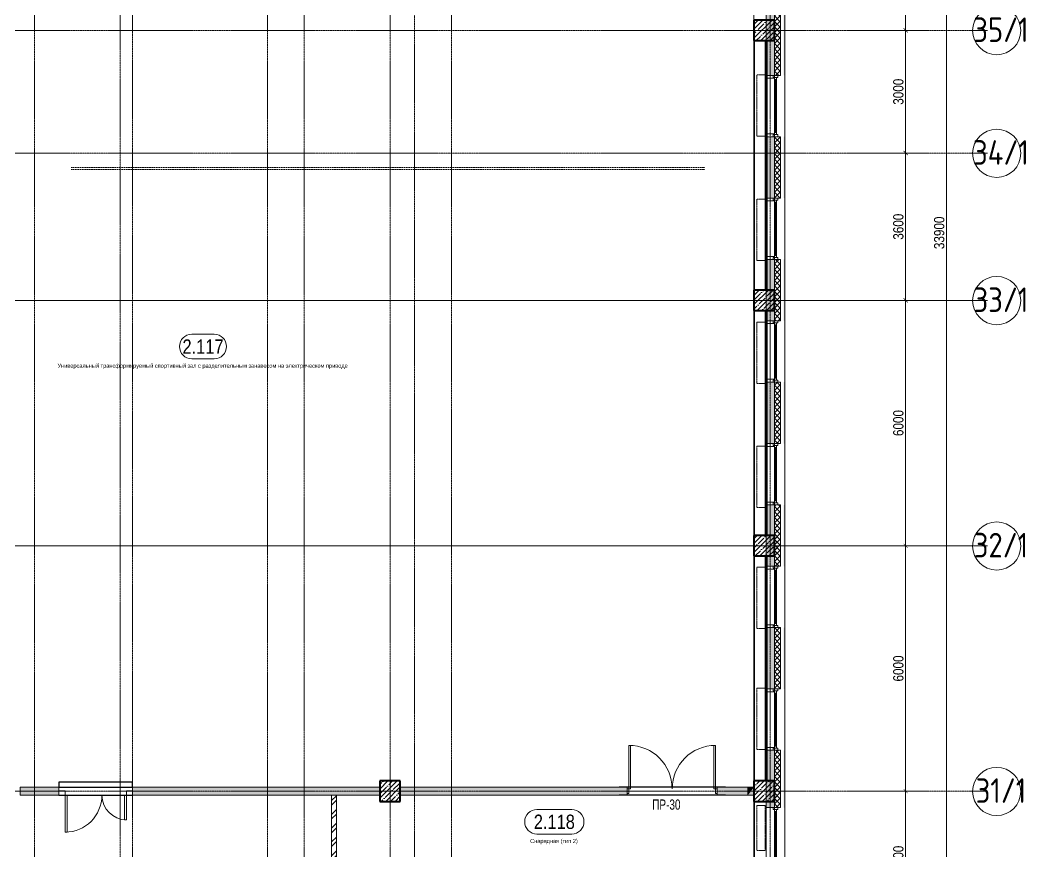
# Model space of a CAD drawing. Header units: millimetres. Extents: x -231292 to 573618, y -153144 to 564035.
# Drawn here: x 105133 to 129734, y 115847 to 136180 of the extents above; entities that cross this region are included whole.
import ezdxf
from ezdxf.enums import TextEntityAlignment as Align

# ---------------------------------------------------------------- set-up
doc = ezdxf.new("R2010")
doc.units = ezdxf.units.MM
for name, pattern in [('CENTER2', [28.575, 19.05, -3.175, 3.175, -3.175]), ('DASHED', [19.05, 12.7, -6.35]), ('HIDDEN', [9.525, 6.35, -3.175]), ('HIDDEN2', [4.7625, 3.175, -1.5875])]:
    doc.linetypes.add(name, pattern=pattern)
doc.layers.get('0').update_dxf_attribs({"color": 250})
doc.layers.get('Defpoints').update_dxf_attribs({"color": 250})
for name, color, linetype, lineweight in [('11.4_11.5) Восст штроб. шпакл баз. 2 сл крс', 212, 'Continuous', 90), ('A-Wall_Материал_Газоблок_Контур', 250, 'Continuous', 0), ('АР_Area', 250, 'Continuous', 5), ('АР_Двери', 250, 'Continuous', 9), ('АР_Двери_витраж', 250, 'Continuous', 9), ('АР_Колонны', 250, 'Continuous', 35), ('АР_Окна', 250, 'Continuous', 5), ('АР_Отопительные приборы', 250, 'HIDDEN2', 0), ('АР_Стены ЖБ', 250, 'Continuous', 35), ('АР_Стены кирпич', 250, 'Continuous', 20), ('АР_Стены ПЕНОблок', 250, 'Continuous', 20), ('АР_Утеплитель', 250, 'Continuous', 0), ('АР_Штриховка', 250, 'Continuous', 0), ('Зашивка радиаторов тип 2 (файерборд 2 слоя_керамогранит)', 250, 'Continuous', 0), ('Зашивка радиаторов тип 5 (спорт желтый)', 250, 'Continuous', 0), ('КМ_Фахверки', 250, 'Continuous', 80), ('ОВ_Отопление', 250, 'Continuous', 0), ('РД_Оси_100', 250, 'Continuous', 0), ('РД_Оси_размер', 250, 'Continuous', 0), ('РД_проем_инж перемыч_фахверк', 250, 'Continuous', 18), ('ТХ_Оборудование', 250, 'Continuous', 9)]:
    doc.layers.add(name, color=color, linetype=linetype, lineweight=lineweight)
for name, color, linetype, lineweight, plot in [('АР_Делит', 250, 'Continuous', 0, False), ('РД_Проем', 250, 'Continuous', 0, False), ('РД_проем_инж перемыч_подсчет', 250, 'Continuous', 30, False)]:
    doc.layers.add(name, color=color, linetype=linetype, lineweight=lineweight, plot=plot)
doc.layers.add('РД_Витраж_вн', color=250, linetype='Continuous')
doc.layers.add('РД_Перемычка инж проемов', color=250, linetype='Continuous')
doc.styles.add('Arial0', font='arial.ttf')
doc.styles.add('style1', font='ARIALN.TTF')
doc.styles.add('ккк', font='isocpeur.ttf', dxfattribs={"width": 0.85, "oblique": 15})
doc.dimstyles.new('Dim100_ареал', dxfattribs={"dimscale": 100, "dimtxt": 2.5, "dimasz": 1, "dimexe": 1, "dimexo": 1, "dimgap": 0.5, "dimtad": 1, "dimzin": 12, "dimdsep": 46, "dimtxsty": 'style1', "dimblk": 'ARCHTICK', "dimcen": 1, "dimdle": 1, "dimclrd": 256, "dimclre": 256, "dimaunit": 1, "dimadec": 0, "dimazin": 3, "dimtfac": 1, "dimtmove": 1, "dimatfit": 3, "dimldrblk": 'OPEN30', "dimfxl": 2, "dimfxlon": 1, "dimtolj": 1, "dimtzin": 0, "dimlwd": 9, "dimlwe": 9, "dimarcsym": 0})
pattern_1 = [(95, (8883.4, 13229.69), (140.09465, 117.55338), [19.05, -209.55]), (40, (8883.4, 13229.69), (-160.01845, 110.17673), [15.24, -167.64058]), (145.45144, (8895.08, 13239.48), (-19.9238, 227.7301), [16.19, -178.09024]), (91.1842, (8847.48, 13265.6), (221.41024, 161.9534), [28.575, -314.325]), (141.63556, (8865.93, 13279.1), (-7.0866, 342.82676), [24.285, -267.1356]), (36.18415, (8847.48, 13265.6), (-7.0866, 342.82676), [22.85997, -251.45973]), (66, (8874.42, 13274.59), (179.51998, 34.89515), [19.05, -209.55]), (11, (8874.42, 13274.59), (-86.53993, 173.9412), [15.24, -167.64]), (116.45145, (8889.38, 13277.5), (92.98005, 208.83634), [16.19, -178.08994]), (82.5, (8883.4, 13229.686), (-57.60547, 61.973414), [0, -165.608, 0, -170.18, 0, -168.275]), (52.5, (8883.4, 13229.69), (-23.589727, 118.087), [0, -97.028, 0, -161.798, 0, -64.135]), (12.5, (8843.35, 13189.634), (99.927863, 91.826196), [0, -63.5, 0, -198.12, 0, -262.89]), (2.5, (8825.39, 13171.67), (86.7639, 122.72239), [0, -82.55, 0, -131.572, 0, -186.69])]
pattern_2 = [(45, (8883.4, 13229.69), (-112.2532, 112.2532), []), (45, (8995.66, 13229.69), (-112.2532, 112.2532), [198.4375, -39.6875, 0, -39.6875])]

# ---------------------------------------------------------------- blocks, each defined once
blk = doc.blocks.new('A-iden')
at = {"linetype": 'Continuous', "lineweight": 5}
blk.add_circle((-0.73, -4.06), 5.89, dxfattribs=at)
at = {"color": 0, "linetype": 'Continuous', "lineweight": 20, "style": 'ккк', "width": 0.85}
blk.add_attdef('ID', text='', height=6, dxfattribs=at).set_placement((0.31, -3.85), align=Align.MIDDLE_CENTER)
blk = doc.blocks.new('_ArchTick')
at = {"color": 0, "linetype": 'ByBlock', "const_width": 0.15}
blk.add_lwpolyline([(-0.5, -0.5), (0.5, 0.5)], dxfattribs=at)
blk = doc.blocks.new('*D1455')
at = {"layer": 'Defpoints', "color": 0, "transparency": 16777216}
for p in [(116910, 104100), (117910, 104100), (116910, 100800)]:
    blk.add_point(p, dxfattribs=at)
at = {"layer": 'РД_Оси_размер', "lineweight": 9, "transparency": 16777216}
for p, q in [((117710, 104100), (118010, 104100)), ((117910, 100700), (117910, 104200)), ((117710, 100800), (118010, 100800))]:
    blk.add_line(p, q, dxfattribs=at)
at = {"layer": 'РД_Оси_размер', "lineweight": 9, "transparency": 16777216, "xscale": 100, "yscale": 100, "zscale": 100}
for p, rotation in [((117910, 104100), 90), ((117910, 100800), 270)]:
    blk.add_blockref('_ArchTick', p, dxfattribs=dict(at, rotation=rotation))
at = {"layer": 'РД_Оси_размер', "color": 0, "transparency": 16777216, "insert": (117732, 102450), "char_height": 250, "attachment_point": 5, "rotation": 90, "style": 'style1'}
blk.add_mtext('\\A1;3300', dxfattribs=at)
blk = doc.blocks.new('_Open30')
at = {"color": 0, "linetype": 'ByBlock', "lineweight": -2}
for p, q in [((-1, 0.27), (0, 0)), ((0, 0), (-1, -0.27)), ((0, 0), (-1, 0))]:
    blk.add_line(p, q, dxfattribs=at)
blk = doc.blocks.new('*D1456')
at = {"layer": 'Defpoints', "color": 0, "transparency": 16777216}
for p in [(116910, 110100), (117910, 110100), (116910, 104100)]:
    blk.add_point(p, dxfattribs=at)
at = {"layer": 'РД_Оси_размер', "lineweight": 9, "transparency": 16777216}
for p, q in [((117710, 110100), (118010, 110100)), ((117910, 104000), (117910, 110200)), ((117710, 104100), (118010, 104100))]:
    blk.add_line(p, q, dxfattribs=at)
at = {"layer": 'РД_Оси_размер', "lineweight": 9, "transparency": 16777216, "xscale": 100, "yscale": 100, "zscale": 100}
for p, rotation in [((117910, 110100), 90), ((117910, 104100), 270)]:
    blk.add_blockref('_ArchTick', p, dxfattribs=dict(at, rotation=rotation))
at = {"layer": 'РД_Оси_размер', "color": 0, "transparency": 16777216, "insert": (117732, 107100), "char_height": 250, "attachment_point": 5, "rotation": 90, "style": 'style1'}
blk.add_mtext('\\A1;6000', dxfattribs=at)
blk = doc.blocks.new('*D1457')
at = {"layer": 'Defpoints', "color": 0, "transparency": 16777216}
for p in [(116910, 116100), (117910, 116100), (116910, 110100)]:
    blk.add_point(p, dxfattribs=at)
at = {"layer": 'РД_Оси_размер', "lineweight": 9, "transparency": 16777216}
for p, q in [((117910, 110000), (117910, 116200)), ((117710, 116100), (118010, 116100)), ((117710, 110100), (118010, 110100))]:
    blk.add_line(p, q, dxfattribs=at)
at = {"layer": 'РД_Оси_размер', "lineweight": 9, "transparency": 16777216, "xscale": 100, "yscale": 100, "zscale": 100}
for p, rotation in [((117910, 116100), 90), ((117910, 110100), 270)]:
    blk.add_blockref('_ArchTick', p, dxfattribs=dict(at, rotation=rotation))
at = {"layer": 'РД_Оси_размер', "color": 0, "transparency": 16777216, "insert": (117732, 113100), "char_height": 250, "attachment_point": 5, "rotation": 90, "style": 'style1'}
blk.add_mtext('\\A1;6000', dxfattribs=at)
blk = doc.blocks.new('*D1458')
at = {"layer": 'Defpoints', "color": 0, "transparency": 16777216}
for p in [(116910, 119700), (117910, 119700), (116910, 116100)]:
    blk.add_point(p, dxfattribs=at)
at = {"layer": 'РД_Оси_размер', "lineweight": 9, "transparency": 16777216}
for p, q in [((117710, 119700), (118010, 119700)), ((117910, 116000), (117910, 119800)), ((117710, 116100), (118010, 116100))]:
    blk.add_line(p, q, dxfattribs=at)
at = {"layer": 'РД_Оси_размер', "lineweight": 9, "transparency": 16777216, "xscale": 100, "yscale": 100, "zscale": 100}
for p, rotation in [((117910, 119700), 90), ((117910, 116100), 270)]:
    blk.add_blockref('_ArchTick', p, dxfattribs=dict(at, rotation=rotation))
at = {"layer": 'РД_Оси_размер', "color": 0, "transparency": 16777216, "insert": (117732, 117900), "char_height": 250, "attachment_point": 5, "rotation": 90, "style": 'style1'}
blk.add_mtext('\\A1;3600', dxfattribs=at)
blk = doc.blocks.new('*D1459')
at = {"layer": 'Defpoints', "color": 0, "transparency": 16777216}
for p in [(116910, 122700), (117910, 122700), (116910, 119700)]:
    blk.add_point(p, dxfattribs=at)
at = {"layer": 'РД_Оси_размер', "lineweight": 9, "transparency": 16777216}
for p, q in [((117910, 119600), (117910, 122800)), ((117710, 122700), (118010, 122700)), ((117710, 119700), (118010, 119700))]:
    blk.add_line(p, q, dxfattribs=at)
at = {"layer": 'РД_Оси_размер', "lineweight": 9, "transparency": 16777216, "xscale": 100, "yscale": 100, "zscale": 100}
for p, rotation in [((117910, 122700), 90), ((117910, 119700), 270)]:
    blk.add_blockref('_ArchTick', p, dxfattribs=dict(at, rotation=rotation))
at = {"layer": 'РД_Оси_размер', "color": 0, "transparency": 16777216, "insert": (117732, 121200), "char_height": 250, "attachment_point": 5, "rotation": 90, "style": 'style1'}
blk.add_mtext('\\A1;3000', dxfattribs=at)
blk = doc.blocks.new('*D1460')
at = {"layer": 'Defpoints', "color": 0, "transparency": 16777216}
for p in [(116910, 125700), (117910, 125700), (116910, 122700)]:
    blk.add_point(p, dxfattribs=at)
at = {"layer": 'РД_Оси_размер', "lineweight": 9, "transparency": 16777216}
for p, q in [((117910, 122600), (117910, 125800)), ((117710, 125700), (118010, 125700)), ((117710, 122700), (118010, 122700))]:
    blk.add_line(p, q, dxfattribs=at)
at = {"layer": 'РД_Оси_размер', "lineweight": 9, "transparency": 16777216, "xscale": 100, "yscale": 100, "zscale": 100}
for p, rotation in [((117910, 125700), 90), ((117910, 122700), 270)]:
    blk.add_blockref('_ArchTick', p, dxfattribs=dict(at, rotation=rotation))
at = {"layer": 'РД_Оси_размер', "color": 0, "transparency": 16777216, "insert": (117732, 124200), "char_height": 250, "attachment_point": 5, "rotation": 90, "style": 'style1'}
blk.add_mtext('\\A1;3000', dxfattribs=at)
blk = doc.blocks.new('*D1463')
at = {"layer": 'Defpoints', "color": 0, "transparency": 16777216}
for p in [(116910, 134700), (118910, 134700), (116910, 100800)]:
    blk.add_point(p, dxfattribs=at)
at = {"layer": 'РД_Оси_размер', "lineweight": 9, "transparency": 16777216}
for p, q in [((118710, 134700), (119010, 134700)), ((118910, 100700), (118910, 134800)), ((118710, 100800), (119010, 100800))]:
    blk.add_line(p, q, dxfattribs=at)
at = {"layer": 'РД_Оси_размер', "lineweight": 9, "transparency": 16777216, "xscale": 100, "yscale": 100, "zscale": 100}
for p, rotation in [((118910, 134700), 90), ((118910, 100800), 270)]:
    blk.add_blockref('_ArchTick', p, dxfattribs=dict(at, rotation=rotation))
at = {"layer": 'РД_Оси_размер', "color": 0, "transparency": 16777216, "insert": (118732, 117750), "char_height": 250, "attachment_point": 5, "rotation": 90, "style": 'style1'}
blk.add_mtext('\\A1;33900', dxfattribs=at)
blk = doc.blocks.new('otv_в_стене')
at = {"linetype": 'Continuous'}
blk.add_lwpolyline([(0, -1), (0, 0), (1, 0), (1, -1)], close=True, dxfattribs=at)
blk.add_solid([(0, -1), (0, 0), (0.5, -0.5), (1, 0)], dxfattribs=at)
blk = doc.blocks.new('MOK-МаркаПом_овал_ареал')
for p, q in [((-2.75, 3), (2.75, 3)), ((-2.75, -3), (2.75, -3))]:
    blk.add_line(p, q)
for centre, radius, start, end in [((-2.75, 0), 3, 90, 270), ((2.75, 0), 3, 270, 90), ((-3.75, 0), 3.5, 0, 0.001)]:
    blk.add_arc(centre, radius, start, end)
at = {"color": 0, "style": 'style1'}
blk.add_attdef('АР-ПОМЕЩЕНИЕ:НОМЕР', text='', height=3.5, dxfattribs=at).set_placement((0, 0), align=Align.MIDDLE)
at = {"layer": 'Defpoints', "color": 2, "style": 'style1'}
blk.add_attdef('АР-ПОМЕЩЕНИЕ:НАИМЕНОВАНИЕ', text='', height=1, dxfattribs=at).set_placement((-0.09, -4.81), align=Align.MIDDLE)
blk = doc.blocks.new('MOK-МаркаПом_овал_ареал_5ц')
for p, q in [((-4.25, 3), (4.25, 3)), ((-4.25, -3), (4.25, -3))]:
    blk.add_line(p, q)
for centre, radius, start, end in [((-4.25, 0), 3, 90, 270), ((4.25, 0), 3, 270, 90), ((-3.75, 0), 3.5, 0, 0.001)]:
    blk.add_arc(centre, radius, start, end)
at = {"color": 0, "style": 'style1'}
blk.add_attdef('АР-ПОМЕЩЕНИЕ:НОМЕР', text='', height=3.5, dxfattribs=at).set_placement((0, 0), align=Align.MIDDLE)
at = {"layer": 'Defpoints', "color": 2, "style": 'style1'}
blk.add_attdef('АР-ПОМЕЩЕНИЕ:НАИМЕНОВАНИЕ', text='', height=1, dxfattribs=at).set_placement((-0.09, -4.81), align=Align.MIDDLE)
blk = doc.blocks.new('MOK-МаркаПеремычки')
at = {"color": 0, "style": 'ккк', "oblique": 15, "width": 0.85}
blk.add_attdef('АР-ПРОЕМ:ПЕРЕМЫЧКА', text='', height=2.5, dxfattribs=at).set_placement((0, 0), align=Align.MIDDLE)
blk = doc.blocks.new('СОШ_2200_АР_ОСИ_М100_28.05.24')
at = {"layer": 'АР_Делит', "color": 5, "linetype": 'DASHED'}
blk.add_lwpolyline([(-355, 13145), (-355, 100855), (37145, 100855), (37145, 129155), (72745, 129155), (72745, 135155), (114955, 135155), (114955, -355)], dxfattribs=at)
at = {"layer": 'РД_Оси_100', "linetype": 'CENTER2'}
for p, q in [((102300, -6155), (102300, 139938.679)), ((114600, -6155), (114600, 139938.679)), ((-5954.958, 122700), (119910, 122700)), ((-5954.958, 119700), (119910, 119700)), ((-5954.958, 116100), (119910, 116100)), ((35037.55, 116100), (119910, 116100)), ((-5954.958, 110100), (119910, 110100)), ((35037.55, 110100), (119910, 110100)), ((-5954.958, 104100), (119910, 104100))]:
    blk.add_line(p, q, dxfattribs=at)
for points in [[(96600, -6155), (96600, 139938.679)], [(98700, -6194.98), (98700, 139538.679), (98550, 139938.679)], [(99000, -6195.83), (99000, 139538.679), (99150, 139938.679)], [(103200, -6155), (103200, 139938.679)], [(105300, -6155), (105300, 139938.679)], [(105900, 139938.679), (105900, -6155)], [(106800, -6155), (106800, 139938.679)]]:
    blk.add_lwpolyline(points, dxfattribs=at)
at = {"layer": 'РД_Оси_100', "color": 0, "xscale": 100, "yscale": 100, "zscale": 100}
for p, values in [((120210, 123100), {'ID': '35/1'}), ((120210, 120100), {'ID': '34/1'}), ((120210, 116500), {'ID': '33/1'}), ((120210, 110500), {'ID': '32/1'}), ((120210, 104500), {'ID': '31/1'})]:
    blk.add_blockref('A-iden', p, dxfattribs=at).add_auto_attribs(values)
at = {"layer": 'РД_Оси_размер'}
for base, p1, p2, picture, middle in [((118910, 134700), (116910, 100800), (116910, 134700), '*D1463', (118732.357, 117750)), ((117910, 125700), (116910, 122700), (116910, 125700), '*D1460', (117732.357, 124200)), ((117910, 122700), (116910, 119700), (116910, 122700), '*D1459', (117732.357, 121200)), ((117910, 119700), (116910, 116100), (116910, 119700), '*D1458', (117732.357, 117900)), ((117910, 116100), (116910, 110100), (116910, 116100), '*D1457', (117732.357, 113100)), ((117910, 110100), (116910, 104100), (116910, 110100), '*D1456', (117732.357, 107100)), ((117910, 104100), (116910, 100800), (116910, 104100), '*D1455', (117732.357, 102450))]:
    dim = blk.add_linear_dim(base=base, p1=p1, p2=p2, angle=90, dimstyle='Dim100_ареал', dxfattribs=at)
    dim.commit()
    dim.dimension.update_dxf_attribs({"geometry": picture, "text_midpoint": middle})

msp = doc.modelspace()

# ---------------------------------------------------------------- hatches: boundary and pattern name
at = {"layer": 'АР_Штриховка', "linetype": 'Continuous', "lineweight": 0}
h = msp.add_hatch(dxfattribs=at)
h.set_pattern_fill('AR-CONC', color=256, angle=-360, style=0)
h.set_pattern_definition([(50, (8883.4, 13229.69), (182.18467, -15.93909), [19.05, -209.55]), (355, (8883.4, 13229.69), (-35.24342, 191.05685), [15.24, -167.64058]), (100.45144, (8898.58, 13228.36), (146.94125, 175.11775), [16.19, -178.09024]), (46.1842, (8883.4, 13280.49), (271.07904, -42.04233), [28.575, -314.325]), (96.63556, (8906, 13276.98), (237.40413, 247.42612), [24.28502, -267.1356]), (351.18415, (8883.4, 13280.5), (237.40413, 247.42612), [22.85997, -251.45973]), (21, (8908.8, 13267.79), (151.61439, -102.2652), [19.05, -209.55]), (326, (8908.8, 13267.79), (61.80203, 184.18797), [15.24, -167.64]), (71.45144, (8921.44, 13259.26), (213.41642, 81.92277), [16.19, -178.08994]), (37.5, (8883.4, 13229.686), (3.088603, 84.55504), [0, -165.608, 0, -170.18, 0, -168.275]), (7.5, (8883.4, 13229.69), (66.819663, 100.180575), [0, -97.028, 0, -161.798, 0, -64.135]), (327.5, (8826.76, 13229.686), (135.590595, -5.728744), [0, -63.5, 0, -198.12, 0, -262.89]), (317.5, (8801.36, 13229.69), (148.12918, 25.42649), [0, -82.55, 0, -131.572, 0, -186.69])])
h.paths.add_polyline_path([(123583.403, 147629.686), (123383.403, 147629.686), (123383.403, 146829.686), (123583.403, 146829.686)], flags=0)
h.paths.add_polyline_path([(123583.403, 145329.686), (123383.403, 145329.686), (123383.403, 143829.686), (123583.403, 143829.686)], flags=0)
h.paths.add_polyline_path([(123583.403, 142329.686), (123383.403, 142329.686), (123383.403, 140829.686), (123583.403, 140829.686)], flags=0)
h.paths.add_polyline_path([(123583.403, 139329.686), (123383.403, 139329.686), (123383.403, 137829.686), (123583.403, 137829.686)], flags=0)
h.paths.add_polyline_path([(123583.403, 136329.686), (123383.403, 136329.686), (123383.403, 134829.686), (123583.403, 134829.686)], flags=0)
h.paths.add_polyline_path([(123583.403, 133329.686), (123383.403, 133329.686), (123383.403, 131829.686), (123583.403, 131829.686)], flags=0)
h.paths.add_polyline_path([(123583.403, 130329.686), (123383.403, 130329.686), (123383.403, 128829.686), (123583.403, 128829.686)], flags=0)
h.paths.add_polyline_path([(123583.403, 127329.686), (123383.403, 127329.686), (123383.403, 125829.686), (123583.403, 125829.686)], flags=0)
h.paths.add_polyline_path([(123583.403, 124329.686), (123383.403, 124329.686), (123383.403, 122829.686), (123583.403, 122829.686)], flags=0)
h.paths.add_polyline_path([(123583.403, 121329.686), (123383.403, 121329.686), (123383.403, 119829.686), (123583.403, 119829.686)], flags=0)
h.paths.add_polyline_path([(123583.403, 118329.686), (123383.403, 118329.686), (123383.403, 116929.686), (123583.403, 116929.686)], flags=0)
h.paths.add_polyline_path([(123583.403, 114829.686), (123383.403, 114829.686), (123383.403, 114279.686), (123583.403, 114279.686)], flags=0)
h = msp.add_hatch(dxfattribs=at)
h.set_pattern_fill('ANSI37', color=256, scale=30, angle=-360, style=0)
h.set_pattern_definition([(45, (8883.4, 13229.69), (-67.35192, 67.35192), []), (135, (8883.4, 13229.69), (-67.35192, -67.35192), [])])
h.paths.add_polyline_path([(123733.403, 147629.686), (123583.403, 147629.686), (123583.403, 146829.686), (123733.403, 146829.686)], flags=0)
h.paths.add_polyline_path([(123733.403, 145329.686), (123583.403, 145329.686), (123583.403, 143829.686), (123733.403, 143829.686)], flags=0)
h.paths.add_polyline_path([(123733.403, 142329.686), (123583.403, 142329.686), (123583.403, 140829.686), (123733.403, 140829.686)], flags=0)
h.paths.add_polyline_path([(123733.403, 139329.686), (123583.403, 139329.686), (123583.403, 137829.686), (123733.403, 137829.686)], flags=0)
h.paths.add_polyline_path([(123733.403, 136329.686), (123583.403, 136329.686), (123583.403, 134829.686), (123733.403, 134829.686)], flags=0)
h.paths.add_polyline_path([(123733.403, 133329.686), (123583.403, 133329.686), (123583.403, 131829.686), (123733.403, 131829.686)], flags=0)
h.paths.add_polyline_path([(123733.403, 130329.686), (123583.403, 130329.686), (123583.403, 128829.686), (123733.403, 128829.686)], flags=0)
h.paths.add_polyline_path([(123733.403, 127329.686), (123583.403, 127329.686), (123583.403, 125829.686), (123733.403, 125829.686)], flags=0)
h.paths.add_polyline_path([(123733.403, 124329.686), (123583.403, 124329.686), (123583.403, 122829.686), (123733.403, 122829.686)], flags=0)
h.paths.add_polyline_path([(123733.403, 121329.686), (123583.403, 121329.686), (123583.403, 119829.686), (123733.403, 119829.686)], flags=0)
h.paths.add_polyline_path([(123733.403, 118329.686), (123583.403, 118329.686), (123583.403, 116929.686), (123733.403, 116929.686)], flags=0)
h.paths.add_polyline_path([(123733.403, 114829.686), (123583.403, 114829.686), (123583.403, 114279.686), (123733.403, 114279.686)], flags=0)
h = msp.add_hatch(dxfattribs=at)
h.set_pattern_fill('_U', color=256, angle=-360, style=0, pattern_type=0)
h.set_pattern_definition([(360, (8883.4027, 13229.6861), (-2e-16, 1), [])])
h.paths.add_polyline_path([(123838.403, 147629.686), (123813.403, 147629.686), (123813.403, 146829.686), (123838.403, 146829.686)], flags=0)
h.paths.add_polyline_path([(123838.403, 145329.686), (123813.403, 145329.686), (123813.403, 143829.686), (123838.403, 143829.686)], flags=0)
h.paths.add_polyline_path([(123838.403, 142329.686), (123813.403, 142329.686), (123813.403, 140829.686), (123838.403, 140829.686)], flags=0)
h.paths.add_polyline_path([(123838.403, 139329.686), (123813.403, 139329.686), (123813.403, 137829.686), (123838.403, 137829.686)], flags=0)
h.paths.add_polyline_path([(123838.403, 136329.686), (123813.403, 136329.686), (123813.403, 134829.686), (123838.403, 134829.686)], flags=0)
h.paths.add_polyline_path([(123838.403, 133329.686), (123813.403, 133329.686), (123813.403, 131829.686), (123838.403, 131829.686)], flags=0)
h.paths.add_polyline_path([(123838.403, 130329.686), (123813.403, 130329.686), (123813.403, 128829.686), (123838.403, 128829.686)], flags=0)
h.paths.add_polyline_path([(123838.403, 127329.686), (123813.403, 127329.686), (123813.403, 125829.686), (123838.403, 125829.686)], flags=0)
h.paths.add_polyline_path([(123838.403, 124329.686), (123813.403, 124329.686), (123813.403, 122829.686), (123838.403, 122829.686)], flags=0)
h.paths.add_polyline_path([(123838.403, 121329.686), (123813.403, 121329.686), (123813.403, 119829.686), (123838.403, 119829.686)], flags=0)
h.paths.add_polyline_path([(123838.403, 118329.686), (123813.403, 118329.686), (123813.403, 116929.686), (123838.403, 116929.686)], flags=0)
h.paths.add_polyline_path([(123838.403, 114829.686), (123813.403, 114829.686), (123813.403, 114279.686), (123838.403, 114279.686)], flags=0)
at = {"layer": 'АР_Штриховка', "linetype": 'Continuous', "lineweight": 5}
h = msp.add_hatch(dxfattribs=at)
h.set_pattern_fill('ANSI35', color=256, scale=25, style=0)
h.set_pattern_definition(pattern_2)
h.paths.add_polyline_path([(123083.403, 135679.686), (123583.403, 135679.686), (123583.403, 136179.686), (123083.403, 136179.686)], flags=0)
h = msp.add_hatch(dxfattribs=at)
h.set_pattern_fill('ANSI35', color=256, scale=25, style=0)
h.set_pattern_definition(pattern_2)
h.paths.add_polyline_path([(123083.403, 129079.686), (123583.403, 129079.686), (123583.403, 129579.686), (123083.403, 129579.686)], flags=0)
h = msp.add_hatch(dxfattribs=at)
h.set_pattern_fill('ANSI35', color=256, scale=25, style=0)
h.set_pattern_definition(pattern_2)
h.paths.add_polyline_path([(123083.403, 123079.686), (123583.403, 123079.686), (123583.403, 123579.686), (123083.403, 123579.686)], flags=0)
at = {"layer": 'АР_Штриховка', "linetype": 'Continuous', "lineweight": 0}
h = msp.add_hatch(dxfattribs=at)
h.set_pattern_fill('AR-CONC', color=256, angle=45, style=0)
h.set_pattern_definition(pattern_1)
h.paths.add_polyline_path([(113933.399, 117229.686), (113933.399, 117429.686), (107883.403, 117429.686), (107883.403, 117229.686)], flags=0)
h.paths.add_polyline_path([(106083.403, 117229.686), (106083.403, 117429.686), (105133.407, 117429.686), (105133.407, 117229.686)], flags=0)
at = {"layer": 'АР_Штриховка', "linetype": 'Continuous', "lineweight": 5}
h = msp.add_hatch(dxfattribs=at)
h.set_pattern_fill('ANSI35', color=256, scale=25, style=0)
h.set_pattern_definition(pattern_2)
h.paths.add_polyline_path([(113933.399, 117079.686), (114433.399, 117079.686), (114433.399, 117579.686), (113933.399, 117579.686)], flags=0)
at = {"layer": 'АР_Штриховка', "linetype": 'Continuous', "lineweight": 0}
h = msp.add_hatch(dxfattribs=at)
h.set_pattern_fill('AR-CONC', color=256, angle=45, style=0)
h.set_pattern_definition(pattern_1)
h.paths.add_polyline_path([(123083.403, 117229.686), (123083.403, 117429.686), (122183.403, 117429.686), (122183.403, 117229.686)], flags=0)
h.paths.add_polyline_path([(119983.403, 117229.686), (119983.403, 117429.686), (114433.399, 117429.686), (114433.399, 117229.686)], flags=0)
at = {"layer": 'АР_Штриховка', "linetype": 'Continuous', "lineweight": 5}
h = msp.add_hatch(dxfattribs=at)
h.set_pattern_fill('ANSI35', color=256, scale=25, style=0)
h.set_pattern_definition(pattern_2)
h.paths.add_polyline_path([(123083.403, 117079.686), (123583.403, 117079.686), (123583.403, 117579.686), (123083.403, 117579.686)], flags=0)
at = {"layer": 'АР_Штриховка', "linetype": 'Continuous', "lineweight": 0}
h = msp.add_hatch(dxfattribs=at)
h.set_pattern_fill('ANSI32', color=256, scale=25, angle=-360, style=0)
h.set_pattern_definition([(45, (8883.4, 13229.69), (-168.3798, 168.3798), []), (45, (8995.66, 13229.69), (-168.3798, 168.3798), [])])
h.paths.add_polyline_path([(112873.403, 117229.603), (112753.403, 117229.603), (112753.403, 114129.686), (112873.403, 114129.686)], flags=0)

# ---------------------------------------------------------------- linework, layer by layer
msp.add_lwpolyline([(106083.403, 117429.686), (107883.403, 117429.686), (107883.403, 117551.092), (106083.403, 117551.092)], close=True)
at = {"layer": '11.4_11.5) Восст штроб. шпакл баз. 2 сл крс'}
for points in [[(123383.403, 129579.686), (123383.403, 135679.686)], [(123383.403, 123579.685), (123383.403, 129079.685)], [(123383.403, 117579.686), (123383.403, 123079.686)]]:
    msp.add_lwpolyline(points, dxfattribs=at)
at = {"layer": 'A-Wall_Материал_Газоблок_Контур', "linetype": 'Continuous', "lineweight": 0}
for p, q in [((123383.403, 134829.686), (123383.403, 133329.686)), ((123838.403, 133329.686), (123838.403, 134829.686)), ((123383.403, 131829.686), (123383.403, 130329.686)), ((123838.403, 130329.686), (123838.403, 131829.686)), ((123383.403, 128829.686), (123383.403, 127329.686)), ((123838.403, 127329.686), (123838.403, 128829.686)), ((123383.403, 125829.686), (123383.403, 124329.686)), ((123838.403, 124329.686), (123838.403, 125829.686)), ((123383.403, 122829.686), (123383.403, 121329.686)), ((123838.403, 121329.686), (123838.403, 122829.686)), ((123383.403, 119829.686), (123383.403, 118329.686)), ((123838.403, 118329.686), (123838.403, 119829.686)), ((123383.403, 116929.686), (123383.403, 114829.686)), ((123838.403, 114829.686), (123838.403, 116929.686))]:
    msp.add_line(p, q, dxfattribs=at)
at = {"layer": 'АР_Двери', "linetype": 'Continuous', "lineweight": 9}
for points in [[(120023.403, 117389.686), (120063.403, 117389.686), (120063.403, 118449.686), (120023.403, 118449.686)], [(122143.403, 117389.686), (122103.403, 117389.686), (122103.403, 118449.686), (122143.403, 118449.686)], [(120023.403, 117269.686), (119983.403, 117269.686), (119983.403, 117389.686), (120023.403, 117389.686)], [(122143.403, 117269.686), (122183.403, 117269.686), (122183.403, 117389.686), (122143.403, 117389.686)]]:
    msp.add_lwpolyline(points, close=True, dxfattribs=at)
msp.add_arc((120023.403, 117389.686), 1060, 0, 90, dxfattribs=at)
at = {"layer": 'АР_Двери', "linetype": 'Continuous', "lineweight": 9, "extrusion": (0, 0, -1)}
msp.add_arc((-122143.403, 117389.686), 1060, 0, 90, dxfattribs=at)
at = {"layer": 'АР_Двери_витраж', "linetype": 'Continuous', "lineweight": 9}
for points in [[(106233.403, 117339.686), (106083.403, 117339.686), (106083.403, 117229.686), (106233.403, 117229.686)], [(106233.403, 117229.686), (106283.403, 117229.686), (106283.403, 116329.686), (106233.403, 116329.686)], [(107733.403, 116629.686), (107683.403, 116629.686), (107683.403, 117229.686), (107733.403, 117229.686)], [(107733.403, 117339.686), (107883.403, 117339.686), (107883.403, 117229.686), (107733.403, 117229.686)]]:
    msp.add_lwpolyline(points, close=True, dxfattribs=at)
at = {"layer": 'АР_Двери_витраж', "linetype": 'Continuous', "lineweight": 9, "extrusion": (0, 0, -1)}
msp.add_arc((-106233.403, 117229.686), 900, 180, 270, dxfattribs=at)
at = {"layer": 'АР_Двери_витраж', "linetype": 'Continuous', "lineweight": 9}
msp.add_arc((107733.403, 117229.686), 600, 180, 270, dxfattribs=at)
at = {"layer": 'АР_Колонны', "linetype": 'HIDDEN2', "lineweight": 25}
for p, q in [((123083.403, 136179.686), (123583.403, 136179.686)), ((123083.403, 135679.686), (123083.403, 136179.686)), ((123583.403, 136179.686), (123583.403, 135679.686)), ((123583.403, 135679.686), (123083.403, 135679.686)), ((123083.403, 129579.686), (123583.403, 129579.686)), ((123083.403, 129079.686), (123083.403, 129579.686)), ((123583.403, 129579.686), (123583.403, 129079.686)), ((123583.403, 129079.686), (123083.403, 129079.686)), ((123083.403, 123579.686), (123583.403, 123579.686)), ((123083.403, 123079.686), (123083.403, 123579.686)), ((123583.403, 123579.686), (123583.403, 123079.686)), ((123583.403, 123079.686), (123083.403, 123079.686)), ((113933.399, 117579.686), (114433.399, 117579.686)), ((113933.399, 117079.686), (113933.399, 117579.686)), ((114433.399, 117579.686), (114433.399, 117079.686)), ((123083.403, 117579.686), (123583.403, 117579.686)), ((123083.403, 117079.686), (123083.403, 117579.686)), ((123583.403, 117579.686), (123583.403, 117079.686)), ((114433.399, 117079.686), (113933.399, 117079.686)), ((123583.403, 117079.686), (123083.403, 117079.686))]:
    msp.add_line(p, q, dxfattribs=at)
at = {"layer": 'АР_Колонны', "linetype": 'Continuous', "lineweight": 35}
for p, q in [((123083.403, 136179.686), (123583.403, 136179.686)), ((123083.403, 135679.686), (123083.403, 136179.686)), ((123583.403, 135679.686), (123583.403, 136179.686)), ((123083.403, 135679.686), (123583.403, 135679.686)), ((123083.403, 129579.686), (123583.403, 129579.686)), ((123083.403, 129079.686), (123083.403, 129579.686)), ((123583.403, 129079.686), (123583.403, 129579.686)), ((123083.403, 129079.686), (123583.403, 129079.686)), ((123083.403, 123579.686), (123583.403, 123579.686)), ((123083.403, 123079.686), (123083.403, 123579.686)), ((123583.403, 123079.686), (123583.403, 123579.686)), ((123083.403, 123079.686), (123583.403, 123079.686)), ((113933.399, 117579.686), (114433.399, 117579.686)), ((113933.399, 117079.686), (113933.399, 117579.686)), ((114433.399, 117079.686), (114433.399, 117579.686)), ((123083.403, 117579.686), (123583.403, 117579.686)), ((123083.403, 117079.686), (123083.403, 117579.686)), ((123583.403, 117079.686), (123583.403, 117579.686)), ((113933.399, 117079.686), (114433.399, 117079.686)), ((123083.403, 117079.686), (123583.403, 117079.686))]:
    msp.add_line(p, q, dxfattribs=at)
at = {"layer": 'АР_Окна', "linetype": 'Continuous', "lineweight": 5}
for p, q in [((123383.403, 134829.686), (123383.403, 133329.686)), ((123838.403, 134829.686), (123838.403, 133329.686)), ((123585.903, 134729.686), (123635.903, 134729.686)), ((123610.903, 134729.686), (123610.903, 133429.686)), ((123585.903, 133429.686), (123635.903, 133429.686)), ((123383.403, 131829.686), (123383.403, 130329.686)), ((123585.903, 131729.686), (123635.903, 131729.686)), ((123610.903, 131729.686), (123610.903, 130429.686)), ((123838.403, 131829.686), (123838.403, 130329.686)), ((123585.903, 130429.686), (123635.903, 130429.686)), ((123383.403, 128829.686), (123383.403, 127329.686)), ((123585.903, 128729.686), (123635.903, 128729.686)), ((123610.903, 128729.686), (123610.903, 127429.686)), ((123838.403, 128829.686), (123838.403, 127329.686)), ((123585.903, 127429.686), (123635.903, 127429.686)), ((123383.403, 125829.686), (123383.403, 124329.686)), ((123585.903, 125729.686), (123635.903, 125729.686)), ((123610.903, 125729.686), (123610.903, 124429.686)), ((123838.403, 125829.686), (123838.403, 124329.686)), ((123585.903, 124429.686), (123635.903, 124429.686)), ((123383.403, 122829.686), (123383.403, 121329.686)), ((123838.403, 122829.686), (123838.403, 121329.686)), ((123585.903, 122729.686), (123635.903, 122729.686)), ((123610.903, 122729.686), (123610.903, 121429.686)), ((123585.903, 121429.686), (123635.903, 121429.686)), ((123383.403, 119829.686), (123383.403, 118329.686)), ((123838.403, 119829.686), (123838.403, 118329.686)), ((123585.903, 119729.686), (123635.903, 119729.686)), ((123610.903, 119729.686), (123610.903, 118429.686)), ((123585.903, 118429.686), (123635.903, 118429.686)), ((123383.403, 116929.686), (123383.403, 114829.686)), ((123838.403, 116929.686), (123838.403, 114829.686)), ((123585.903, 116829.686), (123635.903, 116829.686)), ((123610.903, 116829.686), (123610.903, 114929.686))]:
    msp.add_line(p, q, dxfattribs=at)
for points in [[(123670.903, 134779.686), (123670.903, 134829.686), (123550.903, 134829.686), (123550.903, 134779.686)], [(123585.903, 134779.686), (123635.903, 134779.686), (123635.903, 133379.686), (123585.903, 133379.686)], [(123670.903, 133379.686), (123670.903, 133329.686), (123550.903, 133329.686), (123550.903, 133379.686)], [(123670.903, 131779.686), (123670.903, 131829.686), (123550.903, 131829.686), (123550.903, 131779.686)], [(123585.903, 131779.686), (123635.903, 131779.686), (123635.903, 130379.686), (123585.903, 130379.686)], [(123670.903, 130379.686), (123670.903, 130329.686), (123550.903, 130329.686), (123550.903, 130379.686)], [(123670.903, 128779.686), (123670.903, 128829.686), (123550.903, 128829.686), (123550.903, 128779.686)], [(123585.903, 128779.686), (123635.903, 128779.686), (123635.903, 127379.686), (123585.903, 127379.686)], [(123670.903, 127379.686), (123670.903, 127329.686), (123550.903, 127329.686), (123550.903, 127379.686)], [(123670.903, 125779.686), (123670.903, 125829.686), (123550.903, 125829.686), (123550.903, 125779.686)], [(123585.903, 125779.686), (123635.903, 125779.686), (123635.903, 124379.686), (123585.903, 124379.686)], [(123670.903, 124379.686), (123670.903, 124329.686), (123550.903, 124329.686), (123550.903, 124379.686)], [(123670.903, 122779.686), (123670.903, 122829.686), (123550.903, 122829.686), (123550.903, 122779.686)], [(123585.903, 122779.686), (123635.903, 122779.686), (123635.903, 121379.686), (123585.903, 121379.686)], [(123670.903, 121379.686), (123670.903, 121329.686), (123550.903, 121329.686), (123550.903, 121379.686)], [(123670.903, 119779.686), (123670.903, 119829.686), (123550.903, 119829.686), (123550.903, 119779.686)], [(123585.903, 119779.686), (123635.903, 119779.686), (123635.903, 118379.686), (123585.903, 118379.686)], [(123670.903, 118379.686), (123670.903, 118329.686), (123550.903, 118329.686), (123550.903, 118379.686)], [(123670.903, 116879.686), (123670.903, 116929.686), (123550.903, 116929.686), (123550.903, 116879.686)], [(123585.903, 116879.686), (123635.903, 116879.686), (123635.903, 114879.686), (123585.903, 114879.686)]]:
    msp.add_lwpolyline(points, close=True, dxfattribs=at)
at = {"layer": 'АР_Отопительные приборы'}
for points in [[(123353.403, 133343.189), (123153.403, 133343.189), (123153.403, 134843.189), (123353.403, 134843.189)], [(123353.403, 130301.07), (123153.403, 130301.07), (123153.403, 131801.07), (123353.403, 131801.07)], [(123353.403, 128794.424), (123153.403, 128794.424), (123153.403, 127294.424), (123353.403, 127294.424)], [(123353.403, 125765.969), (123153.403, 125765.969), (123153.403, 124265.969), (123353.403, 124265.969)], [(123353.403, 122806.941), (123153.403, 122806.941), (123153.403, 121306.941), (123353.403, 121306.941)], [(123353.403, 119845.277), (123153.403, 119845.277), (123153.403, 118345.277), (123353.403, 118345.277)], [(123353.403, 116978.404), (123153.403, 116978.404), (123153.403, 115878.404), (123353.403, 115878.404)]]:
    msp.add_lwpolyline(points, close=True, dxfattribs=at)
at = {"layer": 'АР_Стены ЖБ', "linetype": 'Continuous', "lineweight": 40}
for p, q in [((123583.403, 136179.686), (123083.403, 136179.686)), ((123083.403, 136179.686), (123083.403, 135679.686)), ((123583.403, 135679.686), (123583.403, 136179.686)), ((123083.403, 135679.686), (123583.403, 135679.686)), ((123583.403, 129579.686), (123083.403, 129579.686)), ((123083.403, 129579.686), (123083.403, 129079.686)), ((123583.403, 129079.686), (123583.403, 129579.686)), ((123083.403, 129079.686), (123583.403, 129079.686)), ((123583.403, 123579.686), (123083.403, 123579.686)), ((123083.403, 123579.686), (123083.403, 123079.686)), ((123583.403, 123079.686), (123583.403, 123579.686)), ((123083.403, 123079.686), (123583.403, 123079.686)), ((114433.399, 117579.686), (113933.399, 117579.686)), ((113933.399, 117579.686), (113933.399, 117079.686)), ((114433.399, 117079.686), (114433.399, 117579.686)), ((123583.403, 117579.686), (123083.403, 117579.686)), ((123083.403, 117579.686), (123083.403, 117079.686)), ((123583.403, 117079.686), (123583.403, 117579.686)), ((113933.399, 117079.686), (114433.399, 117079.686)), ((123083.403, 117079.686), (123583.403, 117079.686))]:
    msp.add_line(p, q, dxfattribs=at)
at = {"layer": 'АР_Стены кирпич', "linetype": 'Continuous', "lineweight": 20}
for p, q in [((112873.403, 117229.603), (112753.403, 117229.603)), ((112753.403, 117229.603), (112753.403, 114129.686)), ((112873.403, 114129.686), (112873.403, 117229.603))]:
    msp.add_line(p, q, dxfattribs=at)
at = {"layer": 'АР_Стены ПЕНОблок', "linetype": 'Continuous', "lineweight": 20}
for p, q in [((123383.403, 136329.686), (123383.403, 134829.686)), ((123583.403, 134829.686), (123583.403, 136329.686)), ((123383.403, 134829.686), (123583.403, 134829.686)), ((123583.403, 133329.686), (123383.403, 133329.686)), ((123383.403, 133329.686), (123383.403, 131829.686)), ((123583.403, 131829.686), (123583.403, 133329.686)), ((123383.403, 131829.686), (123583.403, 131829.686)), ((123583.403, 130329.686), (123383.403, 130329.686)), ((123383.403, 130329.686), (123383.403, 128829.686)), ((123583.403, 128829.686), (123583.403, 130329.686)), ((123383.403, 128829.686), (123583.403, 128829.686)), ((123583.403, 127329.686), (123383.403, 127329.686)), ((123383.403, 127329.686), (123383.403, 125829.686)), ((123583.403, 125829.686), (123583.403, 127329.686)), ((123383.403, 125829.686), (123583.403, 125829.686)), ((123583.403, 124329.686), (123383.403, 124329.686)), ((123383.403, 124329.686), (123383.403, 122829.686)), ((123583.403, 122829.686), (123583.403, 124329.686)), ((123383.403, 122829.686), (123583.403, 122829.686)), ((123583.403, 121329.686), (123383.403, 121329.686)), ((123383.403, 121329.686), (123383.403, 119829.686)), ((123583.403, 119829.686), (123583.403, 121329.686)), ((123383.403, 119829.686), (123583.403, 119829.686)), ((123583.403, 118329.686), (123383.403, 118329.686)), ((123383.403, 118329.686), (123383.403, 116929.686)), ((123583.403, 116929.686), (123583.403, 118329.686)), ((106083.403, 117429.686), (105133.407, 117429.686)), ((105133.407, 117429.686), (105133.407, 117229.686)), ((106083.403, 117229.686), (106083.403, 117429.686)), ((113933.399, 117429.686), (107883.403, 117429.686)), ((107883.403, 117429.686), (107883.403, 117229.686)), ((113933.399, 117229.686), (113933.399, 117429.686)), ((119983.403, 117429.686), (114433.399, 117429.686)), ((114433.399, 117429.686), (114433.399, 117229.686)), ((119983.403, 117229.686), (119983.403, 117429.686)), ((123083.403, 117429.686), (122183.403, 117429.686)), ((122183.403, 117429.686), (122183.403, 117229.686)), ((123083.403, 117229.686), (123083.403, 117429.686)), ((105133.407, 117229.686), (106083.403, 117229.686)), ((107883.403, 117229.686), (113933.399, 117229.686)), ((114433.399, 117229.686), (119983.403, 117229.686)), ((122183.403, 117229.686), (123083.403, 117229.686)), ((123383.403, 116929.686), (123583.403, 116929.686))]:
    msp.add_line(p, q, dxfattribs=at)
at = {"layer": 'АР_Утеплитель', "linetype": 'Continuous', "lineweight": 0}
for p, q in [((123583.403, 136329.686), (123583.403, 134829.686)), ((123733.403, 134829.686), (123733.403, 136329.686)), ((123583.403, 134829.686), (123733.403, 134829.686)), ((123733.403, 133329.686), (123583.403, 133329.686)), ((123583.403, 133329.686), (123583.403, 131829.686)), ((123733.403, 131829.686), (123733.403, 133329.686)), ((123583.403, 131829.686), (123733.403, 131829.686)), ((123733.403, 130329.686), (123583.403, 130329.686)), ((123583.403, 130329.686), (123583.403, 128829.686)), ((123733.403, 128829.686), (123733.403, 130329.686)), ((123583.403, 128829.686), (123733.403, 128829.686)), ((123733.403, 127329.686), (123583.403, 127329.686)), ((123583.403, 127329.686), (123583.403, 125829.686)), ((123733.403, 125829.686), (123733.403, 127329.686)), ((123583.403, 125829.686), (123733.403, 125829.686)), ((123733.403, 124329.686), (123583.403, 124329.686)), ((123583.403, 124329.686), (123583.403, 122829.686)), ((123733.403, 122829.686), (123733.403, 124329.686)), ((123583.403, 122829.686), (123733.403, 122829.686)), ((123733.403, 121329.686), (123583.403, 121329.686)), ((123583.403, 121329.686), (123583.403, 119829.686)), ((123733.403, 119829.686), (123733.403, 121329.686)), ((123583.403, 119829.686), (123733.403, 119829.686)), ((123733.403, 118329.686), (123583.403, 118329.686)), ((123583.403, 118329.686), (123583.403, 116929.686)), ((123733.403, 116929.686), (123733.403, 118329.686)), ((123583.403, 116929.686), (123733.403, 116929.686))]:
    msp.add_line(p, q, dxfattribs=at)
at = {"layer": 'Зашивка радиаторов тип 2 (файерборд 2 слоя_керамогранит)', "linetype": 'Continuous', "lineweight": 0}
for p, q in [((123083.403, 117079.686), (123383.403, 117079.686)), ((123083.403, 117079.686), (123083.403, 114279.686)), ((123095.903, 117079.686), (123095.903, 114279.686)), ((123095.903, 114279.686), (123095.903, 117079.686)), ((123383.403, 114279.686), (123383.403, 117079.686))]:
    msp.add_line(p, q, dxfattribs=at)
at = {"layer": 'Зашивка радиаторов тип 5 (спорт желтый)', "linetype": 'Continuous', "lineweight": 0}
for p, q in [((123083.403, 141679.686), (123083.403, 136179.686)), ((123083.403, 136179.686), (123383.403, 136179.686)), ((123083.403, 135679.686), (123383.403, 135679.686)), ((123083.403, 135679.686), (123083.403, 129579.686)), ((123095.903, 135679.686), (123095.903, 129579.686)), ((123095.903, 129579.686), (123095.903, 135679.686)), ((123383.403, 129579.686), (123383.403, 135679.686)), ((123083.403, 129579.686), (123383.403, 129579.686)), ((123095.903, 129079.687), (123083.403, 129079.687)), ((123083.403, 129079.687), (123083.403, 123579.686)), ((123383.403, 129079.687), (123095.903, 129079.687)), ((123095.903, 129079.687), (123095.903, 123579.686)), ((123095.903, 123579.686), (123095.903, 129079.687)), ((123383.403, 123579.686), (123383.403, 129079.687)), ((123083.403, 123579.686), (123095.903, 123579.686)), ((123095.903, 123579.686), (123383.403, 123579.686)), ((123095.903, 123079.686), (123083.403, 123079.686)), ((123083.403, 123079.686), (123083.403, 117579.686)), ((123383.403, 123079.686), (123095.903, 123079.686)), ((123095.903, 123079.686), (123095.903, 117579.686)), ((123095.903, 117579.686), (123095.903, 123079.686)), ((123383.403, 117579.686), (123383.403, 123079.686)), ((123083.403, 117579.686), (123095.903, 117579.686)), ((123095.903, 117579.686), (123383.403, 117579.686))]:
    msp.add_line(p, q, dxfattribs=at)
at = {"layer": 'КМ_Фахверки', "lineweight": 5}
msp.add_lwpolyline([(79583.403, 81804.686), (103283.403, 81804.103), (103283.403, 13129.686), (123583.403, 13129.686), (123583.371, 148129.686), (81883.406, 148129.686), (81883.406, 142129.686), (46283.403, 142129.686), (46283.403, 113829.686), (8783.403, 113829.686), (8783.403, 26629.686), (36583.403, 26629.686), (36583.403, 39729.686), (29083.403, 39729.686), (29083.403, 81804.686), (54383.403, 81804.686), (54383.403, 13129.686), (92083.403, 13129.686), (92083.403, 26829.686), (74683.402, 26829.694), (74683.401, 81804.686), (79584.99, 81804.686)], dxfattribs=at)
at = {"layer": 'КМ_Фахверки', "lineweight": 20}
for points in [[(123383.403, 134759.686), (123583.372, 134759.686), (123583.372, 133399.686), (123383.403, 133399.686)], [(123383.403, 131759.686), (123583.372, 131759.686), (123583.372, 130399.686), (123383.403, 130399.686)], [(123383.403, 128759.686), (123583.372, 128759.686), (123583.372, 127399.686), (123383.403, 127399.686)], [(123383.403, 125759.686), (123583.372, 125759.686), (123583.372, 124399.686), (123383.403, 124399.686)], [(123383.403, 122759.686), (123583.372, 122759.686), (123583.372, 121399.686), (123383.403, 121399.686)], [(123383.403, 119759.686), (123583.372, 119759.686), (123583.372, 118399.686), (123383.403, 118399.686)]]:
    msp.add_lwpolyline(points, close=True, dxfattribs=at)
at = {"layer": 'РД_Витраж_вн', "linetype": 'Continuous', "lineweight": -3}
for p, q in [((106083.403, 117429.686), (107883.403, 117429.686)), ((106083.403, 117229.686), (107883.403, 117229.686))]:
    msp.add_line(p, q, dxfattribs=at)
at = {"layer": 'РД_Проем', "linetype": 'Continuous', "lineweight": 0}
for p, q in [((106083.403, 117429.686), (107883.403, 117429.686)), ((119983.403, 117429.686), (122183.403, 117429.686)), ((106083.403, 117229.686), (107883.403, 117229.686)), ((119983.403, 117229.686), (122183.403, 117229.686))]:
    msp.add_line(p, q, dxfattribs=at)
at = {"layer": 'РД_проем_инж перемыч_подсчет', "linetype": 'Continuous', "lineweight": 30}
for p, q in [((122383.403, 117429.686), (119783.403, 117429.686)), ((122383.403, 117229.686), (119783.403, 117229.686))]:
    msp.add_line(p, q, dxfattribs=at)
at = {"layer": 'РД_проем_инж перемыч_фахверк', "linetype": 'Continuous', "lineweight": 18}
for p, q in [((107883.403, 117429.686), (106083.403, 117429.686)), ((107883.403, 117229.686), (106083.403, 117229.686))]:
    msp.add_line(p, q, dxfattribs=at)
at = {"layer": 'ТХ_Оборудование', "linetype": 'HIDDEN'}
for p, q in [((106383.403, 132574.686), (121883.403, 132574.686)), ((106383.403, 132524.686), (121883.403, 132524.686))]:
    msp.add_line(p, q, dxfattribs=at)

# ---------------------------------------------------------------- block references
at = {"layer": 'АР_Area', "linetype": 'Continuous', "lineweight": 5, "xscale": 100, "yscale": 100, "zscale": 100}
for name, p, values in [('MOK-МаркаПом_овал_ареал', (109606.514, 128200.587), {'АР-ПОМЕЩЕНИЕ:НОМЕР': '2.117', 'АР-ПОМЕЩЕНИЕ:НАИМЕНОВАНИЕ': 'Универсальный трансформируемый спортивный зал с разделительным занавесом на электрическом приводе'}), ('MOK-МаркаПом_овал_ареал_5ц', (118200.351, 116581.984), {'АР-ПОМЕЩЕНИЕ:НОМЕР': '2.118', 'АР-ПОМЕЩЕНИЕ:НАИМЕНОВАНИЕ': 'Снарядная (тип 2)'})]:
    msp.add_blockref(name, p, dxfattribs=at).add_auto_attribs(values)
at = {"layer": 'ОВ_Отопление', "xscale": 150, "yscale": 200}
msp.add_blockref('otv_в_стене', (122933.403, 117429.686), dxfattribs=at)
at = {"layer": 'РД_Оси_100'}
msp.add_blockref('СОШ_2200_АР_ОСИ_М100_28.05.24', (8883.403, 13229.686), dxfattribs=at)
at = {"layer": 'РД_Перемычка инж проемов', "linetype": 'Continuous', "lineweight": -3}
ref = msp.add_blockref('MOK-МаркаПеремычки', (120940.304, 117002.882, 200), dxfattribs=dict(at, xscale=100, yscale=100, zscale=100))
ref.add_attrib('АР-ПРОЕМ:ПЕРЕМЫЧКА', 'ПР-30', dxfattribs={"layer": '0', "color": 0, "height": 250, "style": 'Arial0', "width": 0.7}).set_placement((120940.304, 117002.882, 200), align=Align.MIDDLE)

doc.saveas('drawing.dxf')
